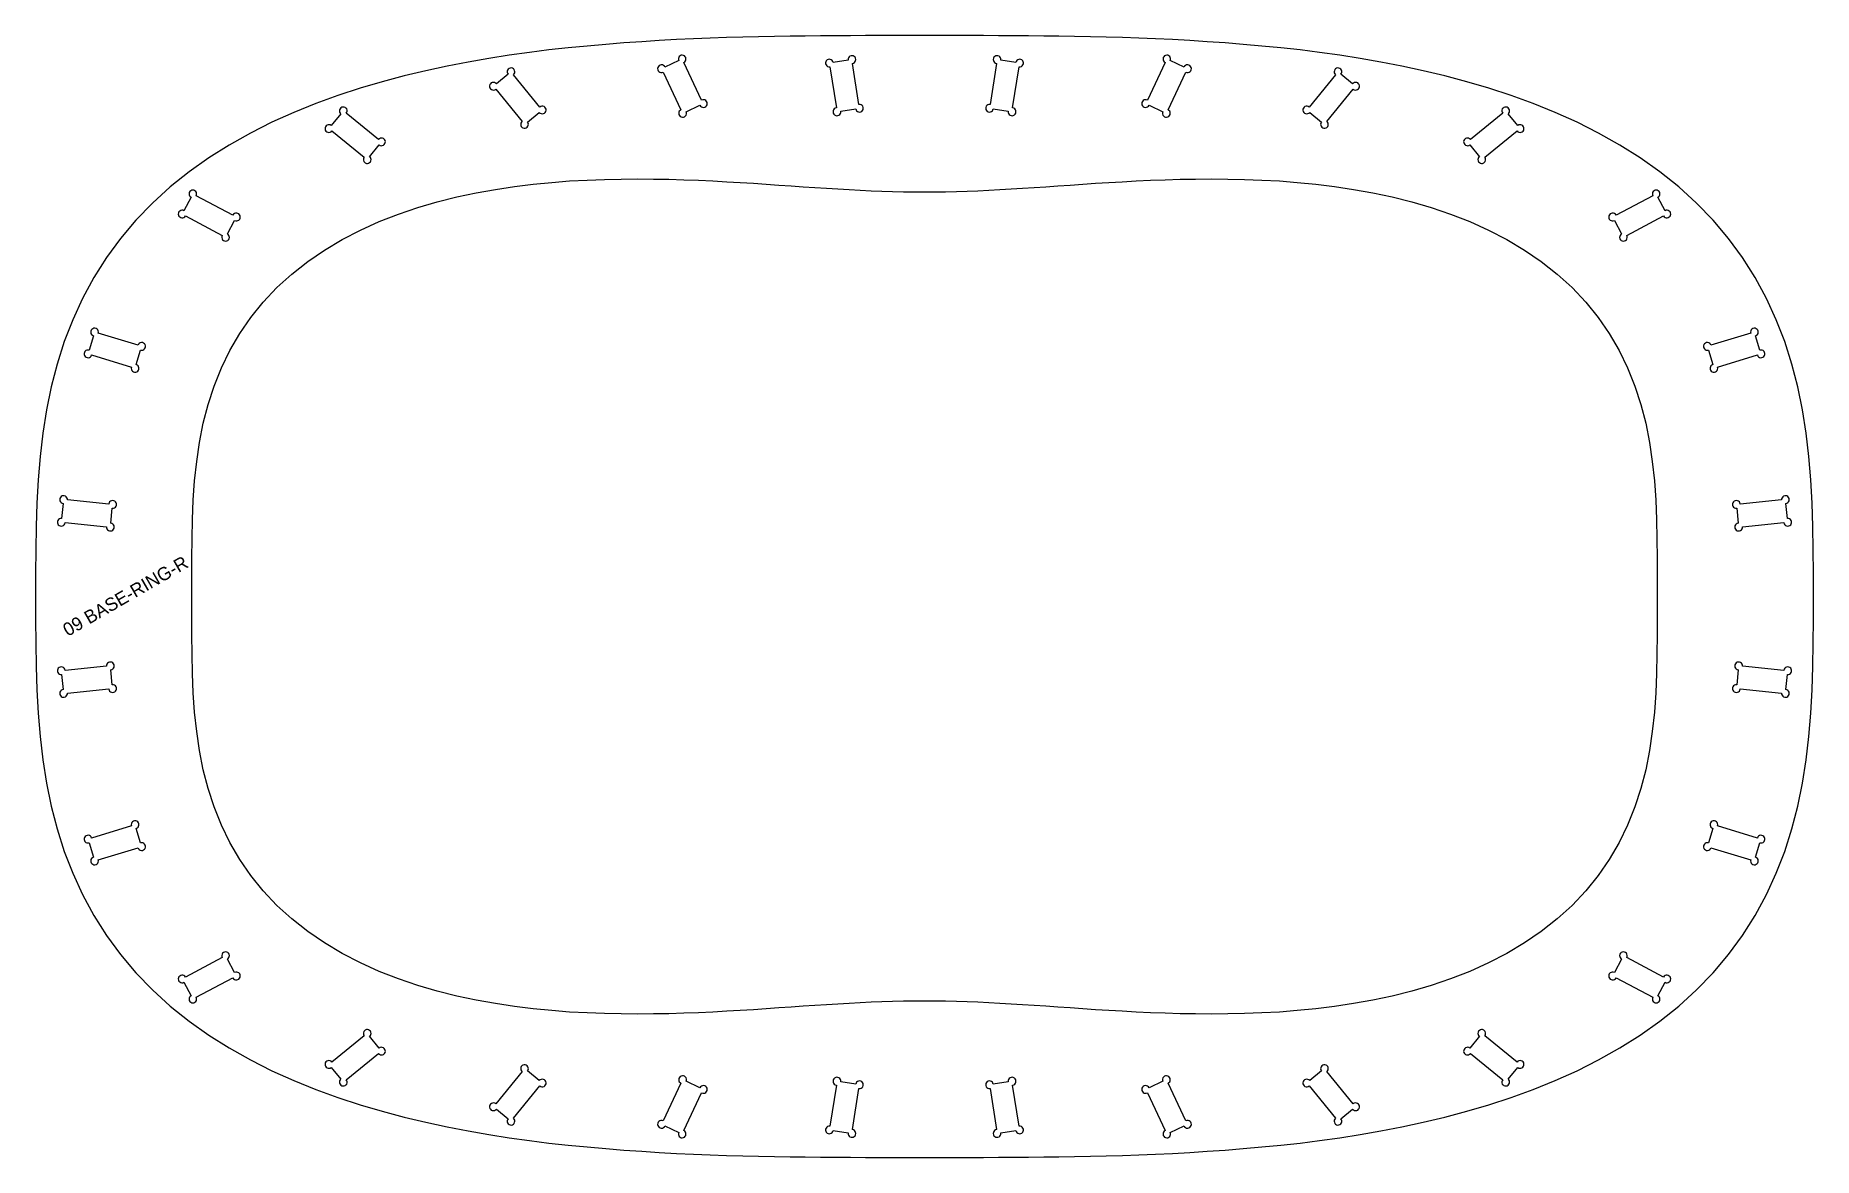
# Model space of a CAD drawing. Header units: millimetres. Extents: x 0 to 1478, y 0 to 933.
import ezdxf
from ezdxf.enums import TextEntityAlignment as Align

# ---------------------------------------------------------------- set-up
doc = ezdxf.new("R2010")
doc.units = ezdxf.units.MM
doc.layers.add('CUT', color=1, linetype='Continuous')
doc.layers.add('ENGRAVE-LABEL', color=3, linetype='Continuous')

msp = doc.modelspace()

# ---------------------------------------------------------------- linework, layer by layer
at = {"layer": 'CUT'}
for points in [[(1478.4, 466.4), (1478.4, 485.8), (1478.3, 505.1), (1477.9, 524.5), (1477.3, 544), (1476.2, 563.4), (1474.5, 582.9), (1472.3, 602.3), (1469.2, 621.6), (1465.3, 640.7), (1460.4, 659.7), (1454.5, 678.3), (1447.5, 696.5), (1439.4, 714.3), (1430, 731.6), (1419.5, 748.2), (1407.8, 764.1), (1395, 779.2), (1381.2, 793.5), (1366.4, 806.9), (1350.7, 819.5), (1334.3, 831.1), (1317.3, 841.8), (1299.8, 851.7), (1281.9, 860.7), (1263.7, 868.9), (1245.4, 876.3), (1227, 883), (1208.6, 889), (1190.2, 894.4), (1172, 899.2), (1154, 903.5), (1136.2, 907.3), (1118.7, 910.7), (1101.4, 913.7), (1084.5, 916.4), (1067.8, 918.7), (1051.5, 920.8), (1035.4, 922.6), (1019.7, 924.1), (1004.3, 925.5), (989.1, 926.7), (974.3, 927.7), (959.7, 928.6), (945.3, 929.4), (931.3, 930.1), (917.4, 930.6), (903.8, 931.1), (890.3, 931.5), (877.1, 931.8), (864, 932.1), (851, 932.3), (838.3, 932.4), (825.6, 932.6), (813, 932.6), (800.6, 932.7), (788.2, 932.8), (775.9, 932.8), (763.6, 932.8), (751.4, 932.8), (739.2, 932.8), (727, 932.8), (714.8, 932.8), (702.5, 932.8), (690.2, 932.8), (677.8, 932.7), (665.4, 932.6), (652.8, 932.6), (640.1, 932.4), (627.4, 932.3), (614.4, 932.1), (601.3, 931.8), (588.1, 931.5), (574.6, 931.1), (561, 930.6), (547.1, 930.1), (533.1, 929.4), (518.7, 928.6), (504.1, 927.7), (489.3, 926.7), (474.1, 925.5), (458.7, 924.1), (443, 922.6), (426.9, 920.8), (410.6, 918.7), (393.9, 916.4), (377, 913.7), (359.7, 910.7), (342.2, 907.3), (324.4, 903.5), (306.4, 899.2), (288.2, 894.4), (269.8, 889), (251.4, 883), (233, 876.3), (214.7, 868.9), (196.5, 860.7), (178.6, 851.7), (161.1, 841.8), (144.1, 831.1), (127.7, 819.5), (112, 806.9), (97.2, 793.5), (83.4, 779.2), (70.6, 764.1), (58.9, 748.2), (48.4, 731.6), (39, 714.3), (30.9, 696.5), (23.9, 678.3), (18, 659.7), (13.1, 640.7), (9.2, 621.6), (6.1, 602.3), (3.9, 582.9), (2.2, 563.4), (1.1, 544), (0.5, 524.5), (0.1, 505.1), (0, 485.8), (0, 466.4), (0, 447), (0.1, 427.7), (0.5, 408.3), (1.1, 388.8), (2.2, 369.4), (3.9, 349.9), (6.1, 330.5), (9.2, 311.2), (13.1, 292.1), (18, 273.1), (23.9, 254.5), (30.9, 236.3), (39, 218.5), (48.4, 201.2), (58.9, 184.6), (70.6, 168.7), (83.4, 153.6), (97.2, 139.3), (112, 125.9), (127.7, 113.3), (144.1, 101.7), (161.1, 91), (178.6, 81.1), (196.5, 72.1), (214.7, 63.9), (233, 56.5), (251.4, 49.8), (269.8, 43.8), (288.2, 38.4), (306.4, 33.6), (324.4, 29.3), (342.2, 25.5), (359.7, 22.1), (377, 19.1), (393.9, 16.4), (410.6, 14.1), (426.9, 12), (443, 10.2), (458.7, 8.7), (474.1, 7.3), (489.3, 6.1), (504.1, 5.1), (518.7, 4.2), (533.1, 3.4), (547.1, 2.7), (561, 2.2), (574.6, 1.7), (588.1, 1.3), (601.3, 1), (614.4, 0.7), (627.4, 0.5), (640.1, 0.4), (652.8, 0.2), (665.4, 0.2), (677.8, 0.1), (690.2, 0), (702.5, 0), (714.8, 0), (727, 0), (739.2, 0), (751.4, 0), (763.6, 0), (775.9, 0), (788.2, 0), (800.6, 0.1), (813, 0.2), (825.6, 0.2), (838.3, 0.4), (851, 0.5), (864, 0.7), (877.1, 1), (890.3, 1.3), (903.8, 1.7), (917.4, 2.2), (931.3, 2.7), (945.3, 3.4), (959.7, 4.2), (974.3, 5.1), (989.1, 6.1), (1004.3, 7.3), (1019.7, 8.7), (1035.4, 10.2), (1051.5, 12), (1067.8, 14.1), (1084.5, 16.4), (1101.4, 19.1), (1118.7, 22.1), (1136.2, 25.5), (1154, 29.3), (1172, 33.6), (1190.2, 38.4), (1208.6, 43.8), (1227, 49.8), (1245.4, 56.5), (1263.7, 63.9), (1281.9, 72.1), (1299.8, 81.1), (1317.3, 91), (1334.3, 101.7), (1350.7, 113.3), (1366.4, 125.9), (1381.2, 139.3), (1395, 153.6), (1407.8, 168.7), (1419.5, 184.6), (1430, 201.2), (1439.4, 218.5), (1447.5, 236.3), (1454.5, 254.5), (1460.4, 273.1), (1465.3, 292.1), (1469.2, 311.2), (1472.3, 330.5), (1474.5, 349.9), (1476.2, 369.4), (1477.3, 388.8), (1477.9, 408.3), (1478.3, 427.7), (1478.4, 447)], [(1348.4, 450.4), (1348.4, 434.5), (1348.3, 418.5), (1348, 402.4), (1347.3, 386.3), (1346.1, 370.3), (1344.4, 354.2), (1342.1, 338.3), (1338.9, 322.4), (1334.9, 306.8), (1329.9, 291.4), (1323.9, 276.4), (1316.8, 261.9), (1308.6, 247.8), (1299.4, 234.4), (1289, 221.6), (1277.7, 209.6), (1265.3, 198.3), (1252.1, 187.9), (1238.1, 178.3), (1223.5, 169.6), (1208.3, 161.8), (1192.7, 154.7), (1176.7, 148.5), (1160.6, 143), (1144.4, 138.3), (1128.1, 134.2), (1112, 130.8), (1095.9, 127.9), (1080.1, 125.5), (1064.5, 123.6), (1049.2, 122.1), (1034.3, 120.9), (1019.6, 120.1), (1005.3, 119.6), (991.4, 119.3), (977.8, 119.2), (964.6, 119.3), (951.8, 119.5), (939.3, 119.9), (927.1, 120.3), (915.2, 120.9), (903.7, 121.5), (892.5, 122.2), (881.5, 122.8), (870.8, 123.6), (860.4, 124.3), (850.1, 125), (840.1, 125.7), (830.3, 126.3), (820.7, 126.9), (811.2, 127.5), (801.9, 128.1), (792.7, 128.6), (783.6, 129), (774.6, 129.3), (765.7, 129.6), (756.8, 129.8), (748, 130), (739.2, 130), (730.4, 130), (721.6, 129.8), (712.7, 129.6), (703.8, 129.3), (694.8, 129), (685.7, 128.6), (676.5, 128.1), (667.2, 127.5), (657.7, 126.9), (648.1, 126.3), (638.3, 125.7), (628.3, 125), (618, 124.3), (607.6, 123.6), (596.9, 122.8), (585.9, 122.2), (574.7, 121.5), (563.2, 120.9), (551.3, 120.3), (539.1, 119.9), (526.6, 119.5), (513.8, 119.3), (500.6, 119.2), (487, 119.3), (473.1, 119.6), (458.8, 120.1), (444.1, 120.9), (429.2, 122.1), (413.9, 123.6), (398.3, 125.5), (382.5, 127.9), (366.4, 130.8), (350.3, 134.2), (334, 138.3), (317.8, 143), (301.7, 148.5), (285.7, 154.7), (270.1, 161.8), (254.9, 169.6), (240.3, 178.3), (226.3, 187.9), (213.1, 198.3), (200.7, 209.6), (189.4, 221.6), (179, 234.4), (169.8, 247.8), (161.6, 261.9), (154.5, 276.4), (148.5, 291.4), (143.5, 306.8), (139.5, 322.4), (136.3, 338.3), (134, 354.2), (132.3, 370.3), (131.1, 386.3), (130.4, 402.4), (130.1, 418.5), (130, 434.5), (130, 450.4), (130, 466.4), (130, 482.4), (130, 498.3), (130.1, 514.3), (130.4, 530.4), (131.1, 546.5), (132.3, 562.5), (134, 578.6), (136.3, 594.5), (139.5, 610.4), (143.5, 626), (148.5, 641.4), (154.5, 656.4), (161.6, 670.9), (169.8, 685), (179, 698.4), (189.4, 711.2), (200.7, 723.2), (213.1, 734.5), (226.3, 744.9), (240.3, 754.5), (254.9, 763.2), (270.1, 771), (285.7, 778.1), (301.7, 784.3), (317.8, 789.8), (334, 794.5), (350.3, 798.6), (366.4, 802), (382.5, 804.9), (398.3, 807.3), (413.9, 809.2), (429.2, 810.7), (444.1, 811.9), (458.8, 812.7), (473.1, 813.2), (487, 813.5), (500.6, 813.6), (513.8, 813.5), (526.6, 813.3), (539.1, 812.9), (551.3, 812.5), (563.2, 811.9), (574.7, 811.3), (585.9, 810.6), (596.9, 810), (607.6, 809.2), (618, 808.5), (628.3, 807.8), (638.3, 807.1), (648.1, 806.5), (657.7, 805.9), (667.2, 805.3), (676.5, 804.7), (685.7, 804.2), (694.8, 803.8), (703.8, 803.5), (712.7, 803.2), (721.6, 803), (730.4, 802.8), (739.2, 802.8), (748, 802.8), (756.8, 803), (765.7, 803.2), (774.6, 803.5), (783.6, 803.8), (792.7, 804.2), (801.9, 804.7), (811.2, 805.3), (820.7, 805.9), (830.3, 806.5), (840.1, 807.1), (850.1, 807.8), (860.4, 808.5), (870.8, 809.2), (881.5, 810), (892.5, 810.6), (903.7, 811.3), (915.2, 811.9), (927.1, 812.5), (939.3, 812.9), (951.8, 813.3), (964.6, 813.5), (977.8, 813.6), (991.4, 813.5), (1005.3, 813.2), (1019.6, 812.7), (1034.3, 811.9), (1049.2, 810.7), (1064.5, 809.2), (1080.1, 807.3), (1095.9, 804.9), (1112, 802), (1128.1, 798.6), (1144.4, 794.5), (1160.6, 789.8), (1176.7, 784.3), (1192.7, 778.1), (1208.3, 771), (1223.5, 763.2), (1238.1, 754.5), (1252.1, 744.9), (1265.3, 734.5), (1277.7, 723.2), (1289, 711.2), (1299.4, 698.4), (1308.6, 685), (1316.8, 670.9), (1323.9, 656.4), (1329.9, 641.4), (1334.9, 626), (1338.9, 610.4), (1342.1, 594.5), (1344.4, 578.6), (1346.1, 562.5), (1347.3, 546.5), (1348, 530.4), (1348.3, 514.3), (1348.4, 498.3), (1348.4, 482.4), (1348.4, 466.4)]]:
    msp.add_lwpolyline(points, close=True, dxfattribs=at)
for points in [[(418.9, 868.9, 2.414214), (419.3, 873.4), (397.4, 900.2, 2.414214), (392.9, 900.6), (383.2, 892.7, 2.414214), (382.7, 888.2), (404.6, 861.4, 2.414214), (409.1, 860.9)], [(552.4, 874.9, 2.414214), (553.9, 879.2), (539, 910.5, 2.414214), (534.8, 912), (523.4, 906.6, 2.414214), (521.9, 902.3), (536.7, 871.1, 2.414214), (541, 869.5)], [(682, 871.9, 2.414214), (684.7, 875.5), (679.3, 909.7, 2.414214), (675.7, 912.4), (663.2, 910.4, 2.414214), (660.5, 906.8), (665.9, 872.6, 2.414214), (669.6, 869.9)], [(808.8, 869.9, 2.414214), (812.5, 872.6), (817.9, 906.8, 2.414214), (815.2, 910.4), (802.7, 912.4, 2.414214), (799.1, 909.7), (793.7, 875.5, 2.414214), (796.4, 871.9)], [(937.4, 869.5, 2.414214), (941.7, 871.1), (956.5, 902.3, 2.414214), (955, 906.6), (943.6, 912, 2.414214), (939.4, 910.5), (924.5, 879.2, 2.414214), (926, 874.9)], [(1069.3, 860.9, 2.414214), (1073.8, 861.4), (1095.7, 888.2, 2.414214), (1095.2, 892.7), (1085.5, 900.6, 2.414214), (1081, 900.2), (1059.1, 873.4, 2.414214), (1059.5, 868.9)], [(285.7, 841.9, 2.414214), (285.2, 846.4), (258.4, 868.2, 2.414214), (253.9, 867.7), (245.9, 858, 2.414214), (246.4, 853.5), (273.3, 831.7, 2.414214), (277.8, 832.1)], [(1200.6, 832.1, 2.414214), (1205.1, 831.7), (1232, 853.5, 2.414214), (1232.5, 858), (1224.5, 867.7, 2.414214), (1220, 868.2), (1193.2, 846.4, 2.414214), (1192.7, 841.9)], [(165.5, 779, 2.414214), (164.1, 783.4), (133.6, 799.6, 2.414214), (129.3, 798.3), (123.4, 787.2, 2.414214), (124.7, 782.9), (155.2, 766.6, 2.414214), (159.5, 767.9)], [(1318.9, 767.9, 2.414214), (1323.2, 766.6), (1353.7, 782.9, 2.414214), (1355, 787.2), (1349.1, 798.3, 2.414214), (1344.8, 799.6), (1314.3, 783.4, 2.414214), (1312.9, 779)], [(87.3, 671.3, 2.414214), (85.2, 675.3), (52.1, 685.3, 2.414214), (48.1, 683.2), (44.5, 671.2, 2.414214), (46.6, 667.2), (79.7, 657.1, 2.414214), (83.7, 659.2)], [(1394.7, 659.2, 2.414214), (1398.7, 657.1), (1431.8, 667.2, 2.414214), (1433.9, 671.2), (1430.3, 683.2, 2.414214), (1426.3, 685.3), (1393.2, 675.3, 2.414214), (1391.1, 671.3)], [(63.8, 539.8, 2.414214), (60.9, 543.3), (26.5, 546.7, 2.414214), (23, 543.8), (21.7, 531.3, 2.414214), (24.6, 527.8), (59, 524.4, 2.414214), (62.5, 527.3)], [(1415.9, 527.3, 2.414214), (1419.4, 524.4), (1453.8, 527.8, 2.414214), (1456.7, 531.3), (1455.4, 543.8, 2.414214), (1451.9, 546.7), (1417.5, 543.3, 2.414214), (1414.6, 539.8)], [(62.5, 405.5, 2.414214), (59, 408.4), (24.6, 405, 2.414214), (21.7, 401.5), (23, 389, 2.414214), (26.5, 386.1), (60.9, 389.5, 2.414214), (63.8, 393)], [(1414.6, 393, 2.414214), (1417.5, 389.5), (1451.9, 386.1, 2.414214), (1455.4, 389), (1456.7, 401.5, 2.414214), (1453.8, 405), (1419.4, 408.4, 2.414214), (1415.9, 405.5)], [(83.7, 273.6, 2.414214), (79.7, 275.7), (46.6, 265.6, 2.414214), (44.5, 261.6), (48.1, 249.6, 2.414214), (52.1, 247.5), (85.2, 257.5, 2.414214), (87.3, 261.5)], [(1391.1, 261.5, 2.414214), (1393.2, 257.5), (1426.3, 247.5, 2.414214), (1430.3, 249.6), (1433.9, 261.6, 2.414214), (1431.8, 265.6), (1398.7, 275.7, 2.414214), (1394.7, 273.6)], [(159.5, 164.9, 2.414214), (155.2, 166.2), (124.7, 149.9, 2.414214), (123.4, 145.6), (129.3, 134.5, 2.414214), (133.6, 133.2), (164.1, 149.4, 2.414214), (165.5, 153.8)], [(1312.9, 153.8, 2.414214), (1314.3, 149.4), (1344.8, 133.2, 2.414214), (1349.1, 134.5), (1355, 145.6, 2.414214), (1353.7, 149.9), (1323.2, 166.2, 2.414214), (1318.9, 164.9)], [(277.8, 100.7, 2.414214), (273.3, 101.1), (246.4, 79.3, 2.414214), (245.9, 74.8), (253.9, 65.1, 2.414214), (258.4, 64.6), (285.2, 86.4, 2.414214), (285.7, 90.9)], [(1192.7, 90.9, 2.414214), (1193.2, 86.4), (1220, 64.6, 2.414214), (1224.5, 65.1), (1232.5, 74.8, 2.414214), (1232, 79.3), (1205.1, 101.1, 2.414214), (1200.6, 100.7)], [(409.1, 71.9, 2.414214), (404.6, 71.4), (382.7, 44.6, 2.414214), (383.2, 40.1), (392.9, 32.2, 2.414214), (397.4, 32.6), (419.3, 59.4, 2.414214), (418.9, 63.9)], [(1059.5, 63.9, 2.414214), (1059.1, 59.4), (1081, 32.6, 2.414214), (1085.5, 32.2), (1095.2, 40.1, 2.414214), (1095.7, 44.6), (1073.8, 71.4, 2.414214), (1069.3, 71.9)], [(541, 63.3, 2.414214), (536.7, 61.7), (521.9, 30.5, 2.414214), (523.4, 26.2), (534.8, 20.8, 2.414214), (539, 22.3), (553.9, 53.6, 2.414214), (552.4, 57.9)], [(669.6, 62.9, 2.414214), (665.9, 60.2), (660.5, 26, 2.414214), (663.2, 22.4), (675.7, 20.4, 2.414214), (679.3, 23.1), (684.7, 57.3, 2.414214), (682, 60.9)], [(796.4, 60.9, 2.414214), (793.7, 57.3), (799.1, 23.1, 2.414214), (802.7, 20.4), (815.2, 22.4, 2.414214), (817.9, 26), (812.5, 60.2, 2.414214), (808.8, 62.9)], [(926, 57.9, 2.414214), (924.5, 53.6), (939.4, 22.3, 2.414214), (943.6, 20.8), (955, 26.2, 2.414214), (956.5, 30.5), (941.7, 61.7, 2.414214), (937.4, 63.3)]]:
    msp.add_lwpolyline(points, format="xyb", close=True, dxfattribs=at)

# ---------------------------------------------------------------- texts
at = {"layer": 'ENGRAVE-LABEL'}
msp.add_text('09 BASE-RING-R', height=11, rotation=30, dxfattribs=at).set_placement((74.7, 466.8), align=Align.MIDDLE_CENTER)

doc.saveas('drawing.dxf')
